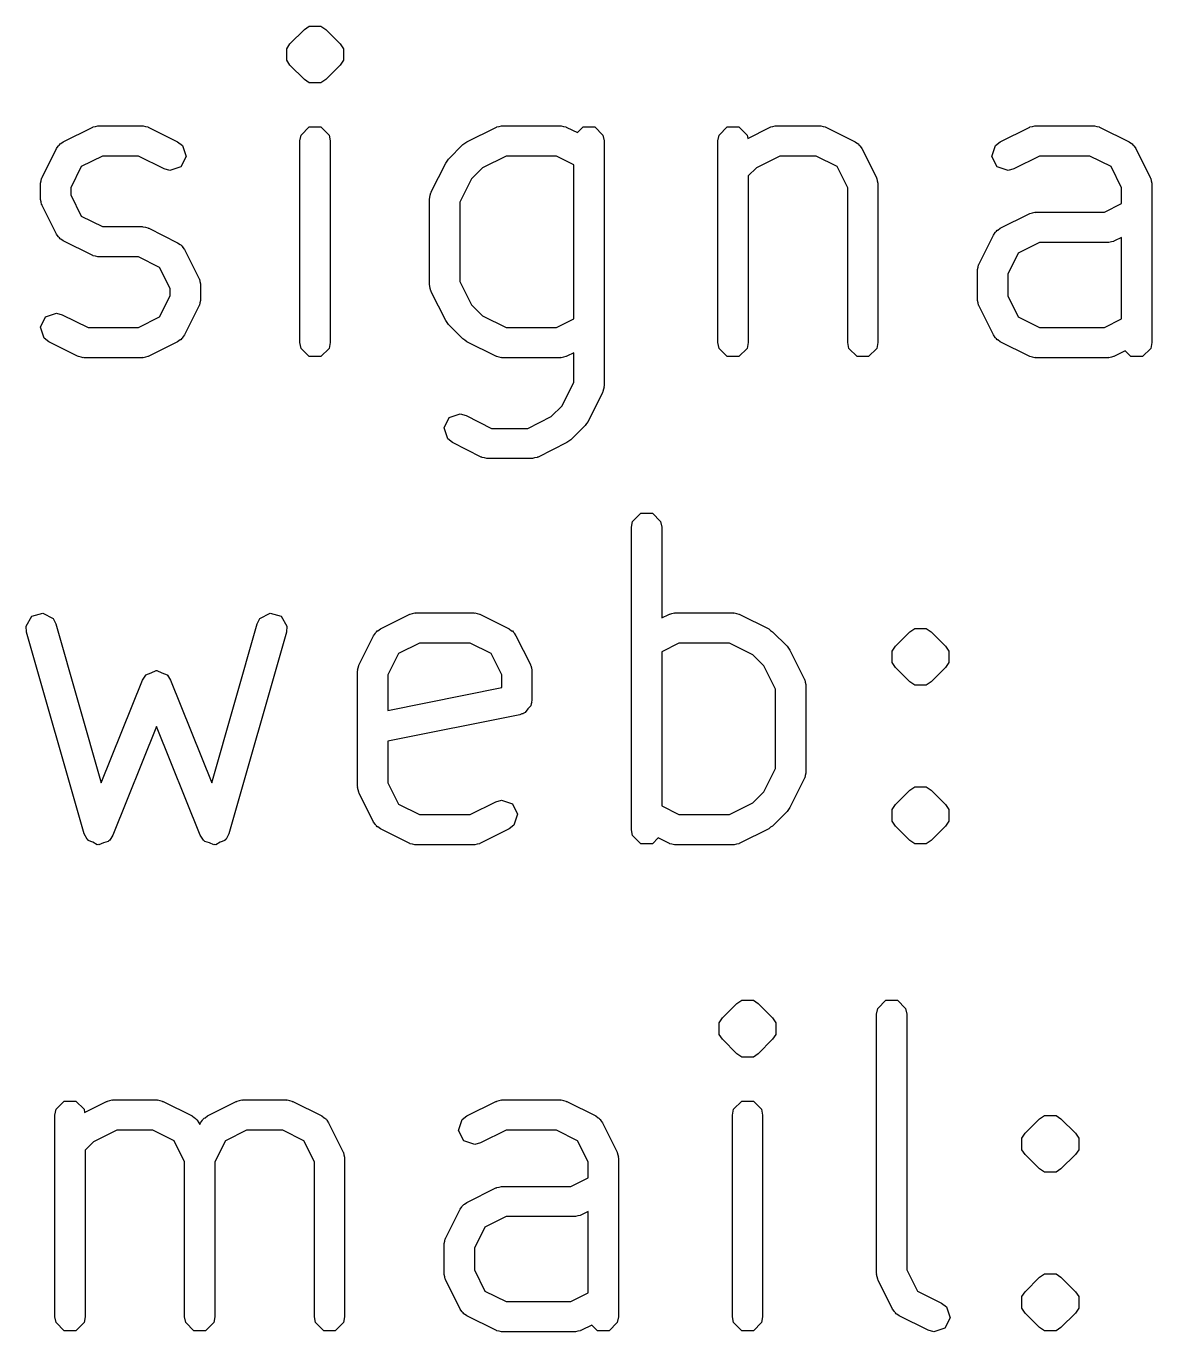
# Model space of a CAD drawing. Header units: inches. Extents: x 2.83 to 5.13, y -5.32 to -1.56.
# Drawn here: x 3.711 to 3.8574, y -3.5954 to -3.4254 of the extents above; entities that cross this region are included whole.
import ezdxf

# ---------------------------------------------------------------- set-up
doc = ezdxf.new("R2010")
doc.units = ezdxf.units.IN
doc.header["$MEASUREMENT"] = 0
doc.layers.add('F.Silkscreen', color=41, linetype='CONTINUOUS', true_color=0xf2eda1)

msp = doc.modelspace()

# ---------------------------------------------------------------- linework, layer by layer
at = {"layer": 'F.Silkscreen', "linetype": 'CONTINUOUS'}
for p, q in [((3.74717, -3.42587), (3.74781, -3.42545)), ((3.74781, -3.42545), (3.74931, -3.42545)), ((3.74931, -3.42545), (3.74995, -3.42587)), ((3.74529, -3.42775), (3.74717, -3.42587)), ((3.74995, -3.42587), (3.75183, -3.42775)), ((3.74487, -3.42839), (3.74529, -3.42775)), ((3.74487, -3.42989), (3.74487, -3.42839)), ((3.74487, -3.42839), (3.74487, -3.42839)), ((3.75183, -3.42775), (3.75225, -3.42839)), ((3.75225, -3.42839), (3.75225, -3.42839)), ((3.75225, -3.42839), (3.75225, -3.42989)), ((3.74529, -3.43053), (3.74487, -3.42989)), ((3.74717, -3.43241), (3.74529, -3.43053)), ((3.75183, -3.43053), (3.74995, -3.43241)), ((3.75225, -3.42989), (3.75183, -3.43053)), ((3.74781, -3.43283), (3.74717, -3.43241)), ((3.74995, -3.43241), (3.74931, -3.43283)), ((3.74931, -3.43283), (3.74781, -3.43283)), ((3.74781, -3.43283), (3.74781, -3.43283)), ((3.71581, -3.4405), (3.71956, -3.43863)), ((3.71956, -3.43863), (3.71965, -3.4386)), ((3.71965, -3.4386), (3.71968, -3.43857)), ((3.71968, -3.43857), (3.71999, -3.43851)), ((3.71999, -3.43851), (3.7203, -3.43842)), ((3.7203, -3.43842), (3.72034, -3.43844)), ((3.72034, -3.43844), (3.72044, -3.43842)), ((3.72044, -3.43842), (3.72606, -3.43842)), ((3.72606, -3.43842), (3.72616, -3.43844)), ((3.72616, -3.43844), (3.7262, -3.43842)), ((3.7262, -3.43842), (3.72651, -3.43851)), ((3.72651, -3.43851), (3.72682, -3.43857)), ((3.72682, -3.43857), (3.72685, -3.4386)), ((3.72685, -3.4386), (3.72694, -3.43863)), ((3.72694, -3.43863), (3.73069, -3.4405)), ((3.74674, -3.43964), (3.74781, -3.43857)), ((3.74781, -3.43857), (3.74931, -3.43857)), ((3.74931, -3.43857), (3.75038, -3.43964)), ((3.7683, -3.4405), (3.77205, -3.43863)), ((3.77205, -3.43863), (3.77215, -3.4386)), ((3.77215, -3.4386), (3.77218, -3.43857)), ((3.77218, -3.43857), (3.77249, -3.43851)), ((3.77249, -3.43851), (3.77279, -3.43842)), ((3.77279, -3.43842), (3.77283, -3.43844)), ((3.77283, -3.43844), (3.77293, -3.43842)), ((3.77293, -3.43842), (3.78043, -3.43842)), ((3.78043, -3.43842), (3.78053, -3.43844)), ((3.78053, -3.43844), (3.78057, -3.43842)), ((3.78057, -3.43842), (3.78087, -3.43851)), ((3.78087, -3.43851), (3.78118, -3.43857)), ((3.78118, -3.43857), (3.78122, -3.4386)), ((3.78122, -3.4386), (3.78131, -3.43863)), ((3.78131, -3.43863), (3.78268, -3.43931)), ((3.78268, -3.43931), (3.78343, -3.43857)), ((3.78343, -3.43857), (3.78493, -3.43857)), ((3.78493, -3.43857), (3.786, -3.43964)), ((3.80111, -3.43964), (3.80217, -3.43857)), ((3.80217, -3.43857), (3.80368, -3.43857)), ((3.80368, -3.43857), (3.80475, -3.43964)), ((3.80483, -3.44005), (3.80767, -3.43863)), ((3.80767, -3.43863), (3.80777, -3.4386)), ((3.80777, -3.4386), (3.8078, -3.43857)), ((3.8078, -3.43857), (3.80811, -3.43851)), ((3.80811, -3.43851), (3.80841, -3.43842)), ((3.80841, -3.43842), (3.80846, -3.43844)), ((3.80846, -3.43844), (3.80855, -3.43842)), ((3.80855, -3.43842), (3.81418, -3.43842)), ((3.81418, -3.43842), (3.81427, -3.43844)), ((3.81427, -3.43844), (3.81432, -3.43842)), ((3.81432, -3.43842), (3.81462, -3.43851)), ((3.81462, -3.43851), (3.81493, -3.43857)), ((3.81493, -3.43857), (3.81496, -3.4386)), ((3.81496, -3.4386), (3.81506, -3.43863)), ((3.81506, -3.43863), (3.81881, -3.4405)), ((3.83767, -3.4405), (3.84142, -3.43863)), ((3.84142, -3.43863), (3.84151, -3.4386)), ((3.84151, -3.4386), (3.84154, -3.43857)), ((3.84154, -3.43857), (3.84185, -3.43851)), ((3.84185, -3.43851), (3.84216, -3.43842)), ((3.84216, -3.43842), (3.8422, -3.43844)), ((3.8422, -3.43844), (3.8423, -3.43842)), ((3.8423, -3.43842), (3.8498, -3.43842)), ((3.8498, -3.43842), (3.84989, -3.43844)), ((3.84989, -3.43844), (3.84994, -3.43842)), ((3.84994, -3.43842), (3.85024, -3.43851)), ((3.85024, -3.43851), (3.85055, -3.43857)), ((3.85055, -3.43857), (3.85058, -3.4386)), ((3.85058, -3.4386), (3.85068, -3.43863)), ((3.85068, -3.43863), (3.85443, -3.4405)), ((3.7152, -3.44097), (3.71531, -3.44089)), ((3.71531, -3.44089), (3.7154, -3.44078)), ((3.7154, -3.44078), (3.7155, -3.44074)), ((3.7155, -3.44074), (3.71581, -3.4405)), ((3.73069, -3.4405), (3.7313, -3.44097)), ((3.74659, -3.44039), (3.74674, -3.43964)), ((3.74659, -3.46664), (3.74659, -3.44039)), ((3.75038, -3.43964), (3.75053, -3.44039)), ((3.75053, -3.44039), (3.75053, -3.46664)), ((3.76592, -3.44275), (3.76779, -3.44087)), ((3.76779, -3.44087), (3.76805, -3.4407)), ((3.76805, -3.4407), (3.7683, -3.4405)), ((3.786, -3.43964), (3.78615, -3.44039)), ((3.78615, -3.44039), (3.78615, -3.47226)), ((3.80096, -3.44039), (3.80111, -3.43964)), ((3.80096, -3.46664), (3.80096, -3.44039)), ((3.80475, -3.43964), (3.80483, -3.44005)), ((3.81881, -3.4405), (3.81912, -3.44074)), ((3.81912, -3.44074), (3.81922, -3.44078)), ((3.81922, -3.44078), (3.8193, -3.44089)), ((3.8193, -3.44089), (3.81941, -3.44097)), ((3.83706, -3.44097), (3.83767, -3.4405)), ((3.85443, -3.4405), (3.85474, -3.44074)), ((3.85474, -3.44074), (3.85484, -3.44078)), ((3.85484, -3.44078), (3.85492, -3.44089)), ((3.85492, -3.44089), (3.85503, -3.44097)), ((3.71305, -3.44513), (3.71493, -3.44138)), ((3.71493, -3.44138), (3.71517, -3.44107)), ((3.71517, -3.44107), (3.7152, -3.44097)), ((3.7209, -3.44236), (3.71816, -3.44373)), ((3.7256, -3.44236), (3.7209, -3.44236)), ((3.72893, -3.44402), (3.7256, -3.44236)), ((3.73178, -3.4424), (3.7311, -3.44375)), ((3.7313, -3.44097), (3.73178, -3.4424)), ((3.7734, -3.44236), (3.77035, -3.44388)), ((3.77997, -3.44236), (3.7734, -3.44236)), ((3.78221, -3.44348), (3.77997, -3.44236)), ((3.80902, -3.44236), (3.80597, -3.44388)), ((3.81371, -3.44236), (3.80902, -3.44236)), ((3.81646, -3.44373), (3.81371, -3.44236)), ((3.81941, -3.44097), (3.81945, -3.44107)), ((3.81945, -3.44107), (3.81969, -3.44138)), ((3.81969, -3.44138), (3.82156, -3.44513)), ((3.83658, -3.4424), (3.83706, -3.44097)), ((3.83726, -3.44375), (3.83658, -3.4424)), ((3.84276, -3.44236), (3.83943, -3.44402)), ((3.84933, -3.44236), (3.84276, -3.44236)), ((3.85208, -3.44373), (3.84933, -3.44236)), ((3.85503, -3.44097), (3.85507, -3.44107)), ((3.85507, -3.44107), (3.85531, -3.44138)), ((3.85531, -3.44138), (3.85718, -3.44513)), ((3.71816, -3.44373), (3.71678, -3.44648)), ((3.72967, -3.44423), (3.72893, -3.44402)), ((3.7311, -3.44375), (3.72967, -3.44423)), ((3.76367, -3.44701), (3.76555, -3.44326)), ((3.76555, -3.44326), (3.76574, -3.44301)), ((3.76574, -3.44301), (3.76592, -3.44275)), ((3.77035, -3.44388), (3.76892, -3.4453)), ((3.78221, -3.46354), (3.78221, -3.44348)), ((3.80597, -3.44388), (3.8049, -3.44495)), ((3.81783, -3.44648), (3.81646, -3.44373)), ((3.83869, -3.44423), (3.83726, -3.44375)), ((3.83943, -3.44402), (3.83869, -3.44423)), ((3.85345, -3.44648), (3.85208, -3.44373)), ((3.71285, -3.44587), (3.71293, -3.44557)), ((3.71286, -3.44592), (3.71285, -3.44587)), ((3.71285, -3.44601), (3.71286, -3.44592)), ((3.71285, -3.44789), (3.71285, -3.44601)), ((3.71293, -3.44557), (3.71299, -3.44526)), ((3.71299, -3.44526), (3.71303, -3.44523)), ((3.71303, -3.44523), (3.71305, -3.44513)), ((3.76892, -3.4453), (3.7674, -3.44835)), ((3.8049, -3.44495), (3.8049, -3.46664)), ((3.82156, -3.44513), (3.82159, -3.44523)), ((3.82159, -3.44523), (3.82162, -3.44526)), ((3.82162, -3.44526), (3.82168, -3.44557)), ((3.82168, -3.44557), (3.82176, -3.44587)), ((3.82176, -3.44587), (3.82175, -3.44592)), ((3.82175, -3.44592), (3.82177, -3.44601)), ((3.82177, -3.44601), (3.82177, -3.46664)), ((3.85718, -3.44513), (3.85721, -3.44523)), ((3.85721, -3.44523), (3.85724, -3.44526)), ((3.85724, -3.44526), (3.8573, -3.44557)), ((3.8573, -3.44557), (3.85738, -3.44587)), ((3.85738, -3.44587), (3.85737, -3.44592)), ((3.85737, -3.44592), (3.85739, -3.44601)), ((3.85739, -3.44601), (3.85739, -3.46664)), ((3.71678, -3.44648), (3.71678, -3.44742)), ((3.71678, -3.44742), (3.71816, -3.45017)), ((3.76347, -3.44775), (3.76355, -3.44744)), ((3.76348, -3.44779), (3.76347, -3.44775)), ((3.76355, -3.44744), (3.76361, -3.44713)), ((3.76361, -3.44713), (3.76365, -3.4471)), ((3.76365, -3.4471), (3.76367, -3.44701)), ((3.81783, -3.46664), (3.81783, -3.44648)), ((3.85345, -3.44855), (3.85345, -3.44648)), ((3.71286, -3.44798), (3.71285, -3.44789)), ((3.71285, -3.44803), (3.71286, -3.44798)), ((3.71293, -3.44833), (3.71285, -3.44803)), ((3.71299, -3.44864), (3.71293, -3.44833)), ((3.71303, -3.44867), (3.71299, -3.44864)), ((3.71305, -3.44877), (3.71303, -3.44867)), ((3.71493, -3.45252), (3.71305, -3.44877)), ((3.76346, -3.44789), (3.76348, -3.44779)), ((3.76346, -3.45914), (3.76346, -3.44789)), ((3.7674, -3.44835), (3.7674, -3.45867)), ((3.85121, -3.44967), (3.85345, -3.44855)), ((3.71816, -3.45017), (3.7209, -3.45154)), ((3.83767, -3.45175), (3.84142, -3.44988)), ((3.84142, -3.44988), (3.84151, -3.44985)), ((3.84151, -3.44985), (3.84154, -3.44982)), ((3.84154, -3.44982), (3.84185, -3.44976)), ((3.84185, -3.44976), (3.84216, -3.44967)), ((3.84216, -3.44967), (3.8422, -3.44969)), ((3.8422, -3.44969), (3.8423, -3.44967)), ((3.8423, -3.44967), (3.85121, -3.44967)), ((3.71517, -3.45283), (3.71493, -3.45252)), ((3.7152, -3.45293), (3.71517, -3.45283)), ((3.7209, -3.45154), (3.72606, -3.45154)), ((3.72606, -3.45154), (3.72616, -3.45156)), ((3.72616, -3.45156), (3.7262, -3.45155)), ((3.7262, -3.45155), (3.72651, -3.45163)), ((3.72651, -3.45163), (3.72682, -3.45169)), ((3.72682, -3.45169), (3.72685, -3.45172)), ((3.72685, -3.45172), (3.72694, -3.45175)), ((3.72694, -3.45175), (3.73069, -3.45363)), ((3.83491, -3.45638), (3.83679, -3.45263)), ((3.83679, -3.45263), (3.83703, -3.45232)), ((3.83703, -3.45232), (3.83706, -3.45222)), ((3.83706, -3.45222), (3.83717, -3.45214)), ((3.83717, -3.45214), (3.83726, -3.45202)), ((3.83726, -3.45202), (3.83736, -3.45199)), ((3.83736, -3.45199), (3.83767, -3.45175)), ((3.71531, -3.45301), (3.7152, -3.45293)), ((3.7154, -3.45312), (3.71531, -3.45301)), ((3.7155, -3.45316), (3.7154, -3.45312)), ((3.71581, -3.4534), (3.7155, -3.45316)), ((3.71956, -3.45527), (3.71581, -3.4534)), ((3.73069, -3.45363), (3.731, -3.45387)), ((3.731, -3.45387), (3.7311, -3.4539)), ((3.7311, -3.4539), (3.73119, -3.45401)), ((3.73119, -3.45401), (3.7313, -3.4541)), ((3.7313, -3.4541), (3.73133, -3.4542)), ((3.73133, -3.4542), (3.73157, -3.45451)), ((3.73157, -3.45451), (3.73345, -3.45826)), ((3.84276, -3.45361), (3.84002, -3.45498)), ((3.85167, -3.45361), (3.84276, -3.45361)), ((3.85177, -3.45359), (3.85167, -3.45361)), ((3.85181, -3.4536), (3.85177, -3.45359)), ((3.85212, -3.45352), (3.85181, -3.4536)), ((3.85242, -3.45346), (3.85212, -3.45352)), ((3.85246, -3.45342), (3.85242, -3.45346)), ((3.85255, -3.4534), (3.85246, -3.45342)), ((3.85345, -3.45295), (3.85255, -3.4534)), ((3.85345, -3.46354), (3.85345, -3.45295)), ((3.71965, -3.4553), (3.71956, -3.45527)), ((3.71968, -3.45533), (3.71965, -3.4553)), ((3.71999, -3.45539), (3.71968, -3.45533)), ((3.7203, -3.45548), (3.71999, -3.45539)), ((3.72034, -3.45546), (3.7203, -3.45548)), ((3.72044, -3.45548), (3.72034, -3.45546)), ((3.7256, -3.45548), (3.72044, -3.45548)), ((3.72834, -3.45685), (3.7256, -3.45548)), ((3.84002, -3.45498), (3.83864, -3.45773)), ((3.72972, -3.4596), (3.72834, -3.45685)), ((3.8347, -3.45726), (3.83472, -3.45716)), ((3.8347, -3.46101), (3.8347, -3.45726)), ((3.83471, -3.45712), (3.83479, -3.45682)), ((3.83472, -3.45716), (3.83471, -3.45712)), ((3.83479, -3.45682), (3.83485, -3.45651)), ((3.83485, -3.45651), (3.83489, -3.45648)), ((3.83489, -3.45648), (3.83491, -3.45638)), ((3.83864, -3.45773), (3.83864, -3.46055)), ((3.72972, -3.46055), (3.72972, -3.4596)), ((3.73345, -3.45826), (3.73347, -3.45835)), ((3.73347, -3.45835), (3.73351, -3.45838)), ((3.73351, -3.45838), (3.73357, -3.45869)), ((3.73357, -3.45869), (3.73365, -3.459)), ((3.73365, -3.459), (3.73364, -3.45904)), ((3.73364, -3.45904), (3.73365, -3.45914)), ((3.73365, -3.45914), (3.73365, -3.46101)), ((3.76348, -3.45923), (3.76346, -3.45914)), ((3.76347, -3.45928), (3.76348, -3.45923)), ((3.76355, -3.45958), (3.76347, -3.45928)), ((3.76361, -3.45989), (3.76355, -3.45958)), ((3.7674, -3.45867), (3.76892, -3.46172)), ((3.72834, -3.46329), (3.72972, -3.46055)), ((3.73365, -3.46115), (3.73357, -3.46145)), ((3.73365, -3.46101), (3.73364, -3.46111)), ((3.73364, -3.46111), (3.73365, -3.46115)), ((3.76365, -3.45992), (3.76361, -3.45989)), ((3.76367, -3.46002), (3.76365, -3.45992)), ((3.76555, -3.46377), (3.76367, -3.46002)), ((3.83472, -3.46111), (3.8347, -3.46101)), ((3.83471, -3.46115), (3.83472, -3.46111)), ((3.83479, -3.46145), (3.83471, -3.46115)), ((3.83864, -3.46055), (3.84002, -3.46329)), ((3.71352, -3.46327), (3.71495, -3.4628)), ((3.71495, -3.4628), (3.71569, -3.463)), ((3.71569, -3.463), (3.71903, -3.46467)), ((3.73345, -3.46189), (3.73157, -3.46564)), ((3.73347, -3.4618), (3.73345, -3.46189)), ((3.73351, -3.46176), (3.73347, -3.4618)), ((3.73357, -3.46145), (3.73351, -3.46176)), ((3.76892, -3.46172), (3.77035, -3.46314)), ((3.83485, -3.46176), (3.83479, -3.46145)), ((3.83489, -3.4618), (3.83485, -3.46176)), ((3.83491, -3.46189), (3.83489, -3.4618)), ((3.83679, -3.46564), (3.83491, -3.46189)), ((3.71285, -3.46462), (3.71352, -3.46327)), ((3.71333, -3.46605), (3.71285, -3.46462)), ((3.71903, -3.46467), (3.7256, -3.46467)), ((3.7256, -3.46467), (3.72834, -3.46329)), ((3.76574, -3.46401), (3.76555, -3.46377)), ((3.76592, -3.46428), (3.76574, -3.46401)), ((3.76779, -3.46615), (3.76592, -3.46428)), ((3.77035, -3.46314), (3.7734, -3.46467)), ((3.7734, -3.46467), (3.77997, -3.46467)), ((3.77997, -3.46467), (3.78221, -3.46354)), ((3.84002, -3.46329), (3.84276, -3.46467)), ((3.84276, -3.46467), (3.85121, -3.46467)), ((3.85121, -3.46467), (3.85345, -3.46354)), ((3.71393, -3.46652), (3.71333, -3.46605)), ((3.731, -3.46628), (3.73069, -3.46652)), ((3.7311, -3.46625), (3.731, -3.46628)), ((3.73119, -3.46614), (3.7311, -3.46625)), ((3.7313, -3.46605), (3.73119, -3.46614)), ((3.73133, -3.46595), (3.7313, -3.46605)), ((3.73157, -3.46564), (3.73133, -3.46595)), ((3.76805, -3.46633), (3.76779, -3.46615)), ((3.7683, -3.46652), (3.76805, -3.46633)), ((3.83703, -3.46595), (3.83679, -3.46564)), ((3.83706, -3.46605), (3.83703, -3.46595)), ((3.83717, -3.46614), (3.83706, -3.46605)), ((3.83726, -3.46625), (3.83717, -3.46614)), ((3.83736, -3.46628), (3.83726, -3.46625)), ((3.83767, -3.46652), (3.83736, -3.46628)), ((3.71768, -3.4684), (3.71393, -3.46652)), ((3.73069, -3.46652), (3.72694, -3.4684)), ((3.74674, -3.46739), (3.74659, -3.46664)), ((3.74781, -3.46845), (3.74674, -3.46739)), ((3.75038, -3.46739), (3.74931, -3.46845)), ((3.75053, -3.46664), (3.75038, -3.46739)), ((3.77205, -3.4684), (3.7683, -3.46652)), ((3.78221, -3.46795), (3.78131, -3.4684)), ((3.78221, -3.47179), (3.78221, -3.46795)), ((3.80111, -3.46739), (3.80096, -3.46664)), ((3.80217, -3.46845), (3.80111, -3.46739)), ((3.80475, -3.46739), (3.80368, -3.46845)), ((3.8049, -3.46664), (3.80475, -3.46739)), ((3.81798, -3.46739), (3.81783, -3.46664)), ((3.81905, -3.46845), (3.81798, -3.46739)), ((3.82162, -3.46739), (3.82055, -3.46845)), ((3.82177, -3.46664), (3.82162, -3.46739)), ((3.84142, -3.4684), (3.83767, -3.46652)), ((3.85392, -3.46771), (3.85255, -3.4684)), ((3.85467, -3.46845), (3.85392, -3.46771)), ((3.85724, -3.46739), (3.85617, -3.46845)), ((3.85739, -3.46664), (3.85724, -3.46739)), ((3.71778, -3.46842), (3.71768, -3.4684)), ((3.71781, -3.46845), (3.71778, -3.46842)), ((3.71812, -3.46852), (3.71781, -3.46845)), ((3.71842, -3.4686), (3.71812, -3.46852)), ((3.71847, -3.46858), (3.71842, -3.4686)), ((3.71856, -3.4686), (3.71847, -3.46858)), ((3.72606, -3.4686), (3.71856, -3.4686)), ((3.72616, -3.46858), (3.72606, -3.4686)), ((3.7262, -3.4686), (3.72616, -3.46858)), ((3.72651, -3.46852), (3.7262, -3.4686)), ((3.72682, -3.46845), (3.72651, -3.46852)), ((3.72685, -3.46842), (3.72682, -3.46845)), ((3.72694, -3.4684), (3.72685, -3.46842)), ((3.74931, -3.46845), (3.74781, -3.46845)), ((3.77215, -3.46842), (3.77205, -3.4684)), ((3.77218, -3.46845), (3.77215, -3.46842)), ((3.77249, -3.46852), (3.77218, -3.46845)), ((3.77279, -3.4686), (3.77249, -3.46852)), ((3.77283, -3.46858), (3.77279, -3.4686)), ((3.77293, -3.4686), (3.77283, -3.46858)), ((3.78043, -3.4686), (3.77293, -3.4686)), ((3.78053, -3.46858), (3.78043, -3.4686)), ((3.78057, -3.4686), (3.78053, -3.46858)), ((3.78087, -3.46852), (3.78057, -3.4686)), ((3.78118, -3.46845), (3.78087, -3.46852)), ((3.78122, -3.46842), (3.78118, -3.46845)), ((3.78131, -3.4684), (3.78122, -3.46842)), ((3.80368, -3.46845), (3.80217, -3.46845)), ((3.82055, -3.46845), (3.81905, -3.46845)), ((3.84151, -3.46842), (3.84142, -3.4684)), ((3.84154, -3.46845), (3.84151, -3.46842)), ((3.84185, -3.46852), (3.84154, -3.46845)), ((3.84216, -3.4686), (3.84185, -3.46852)), ((3.8422, -3.46858), (3.84216, -3.4686)), ((3.8423, -3.4686), (3.8422, -3.46858)), ((3.85167, -3.4686), (3.8423, -3.4686)), ((3.85177, -3.46858), (3.85167, -3.4686)), ((3.85181, -3.4686), (3.85177, -3.46858)), ((3.85212, -3.46852), (3.85181, -3.4686)), ((3.85242, -3.46845), (3.85212, -3.46852)), ((3.85246, -3.46842), (3.85242, -3.46845)), ((3.85255, -3.4684), (3.85246, -3.46842)), ((3.85617, -3.46845), (3.85467, -3.46845)), ((3.78069, -3.47484), (3.78221, -3.47179)), ((3.78594, -3.47314), (3.78407, -3.47689)), ((3.78597, -3.47304), (3.78594, -3.47314)), ((3.786, -3.47301), (3.78597, -3.47304)), ((3.78606, -3.4727), (3.786, -3.47301)), ((3.78614, -3.4724), (3.78606, -3.4727)), ((3.78615, -3.47226), (3.78613, -3.47236)), ((3.78613, -3.47236), (3.78614, -3.4724)), ((3.77926, -3.47627), (3.78069, -3.47484)), ((3.76534, -3.47774), (3.76602, -3.4764)), ((3.76602, -3.4764), (3.76745, -3.47592)), ((3.76745, -3.47592), (3.76819, -3.47612)), ((3.76819, -3.47612), (3.77152, -3.47779)), ((3.77622, -3.47779), (3.77926, -3.47627)), ((3.76582, -3.47917), (3.76534, -3.47774)), ((3.77152, -3.47779), (3.77622, -3.47779)), ((3.7837, -3.4774), (3.78182, -3.47928)), ((3.78387, -3.47714), (3.7837, -3.4774)), ((3.78407, -3.47689), (3.78387, -3.47714)), ((3.76643, -3.47964), (3.76582, -3.47917)), ((3.77018, -3.48152), (3.76643, -3.47964)), ((3.78131, -3.47964), (3.77756, -3.48152)), ((3.78156, -3.47945), (3.78131, -3.47964)), ((3.78182, -3.47928), (3.78156, -3.47945)), ((3.77027, -3.48155), (3.77018, -3.48152)), ((3.7703, -3.48158), (3.77027, -3.48155)), ((3.77061, -3.48164), (3.7703, -3.48158)), ((3.77092, -3.48172), (3.77061, -3.48164)), ((3.77096, -3.48171), (3.77092, -3.48172)), ((3.77106, -3.48173), (3.77096, -3.48171)), ((3.77668, -3.48173), (3.77106, -3.48173)), ((3.77678, -3.48171), (3.77668, -3.48173)), ((3.77682, -3.48172), (3.77678, -3.48171)), ((3.77712, -3.48164), (3.77682, -3.48172)), ((3.77743, -3.48158), (3.77712, -3.48164)), ((3.77747, -3.48155), (3.77743, -3.48158)), ((3.77756, -3.48152), (3.77747, -3.48155)), ((3.78971, -3.49065), (3.78986, -3.4899)), ((3.78986, -3.4899), (3.79093, -3.48883)), ((3.79093, -3.48883), (3.79243, -3.48883)), ((3.79243, -3.48883), (3.7935, -3.4899)), ((3.7935, -3.4899), (3.79365, -3.49065)), ((3.78971, -3.53002), (3.78971, -3.49065)), ((3.79365, -3.49065), (3.79365, -3.50246)), ((3.71171, -3.50223), (3.71316, -3.50182)), ((3.71316, -3.50182), (3.71448, -3.50255)), ((3.74139, -3.50255), (3.74271, -3.50182)), ((3.74271, -3.50182), (3.74416, -3.50223)), ((3.75705, -3.50389), (3.7608, -3.50201)), ((3.7608, -3.50201), (3.7609, -3.50199)), ((3.7609, -3.50199), (3.76093, -3.50195)), ((3.76093, -3.50195), (3.76124, -3.50189)), ((3.76124, -3.50189), (3.76154, -3.50181)), ((3.76154, -3.50181), (3.76159, -3.50182)), ((3.76159, -3.50182), (3.76168, -3.5018)), ((3.76168, -3.5018), (3.76918, -3.5018)), ((3.76918, -3.5018), (3.76928, -3.50182)), ((3.76928, -3.50182), (3.76932, -3.50181)), ((3.76932, -3.50181), (3.76963, -3.50189)), ((3.76963, -3.50189), (3.76994, -3.50195)), ((3.76994, -3.50195), (3.76997, -3.50199)), ((3.76997, -3.50199), (3.77006, -3.50201)), ((3.77006, -3.50201), (3.77381, -3.50389)), ((3.79365, -3.50246), (3.79455, -3.50201)), ((3.79455, -3.50201), (3.79464, -3.50199)), ((3.79464, -3.50199), (3.79468, -3.50195)), ((3.79468, -3.50195), (3.79498, -3.50189)), ((3.79498, -3.50189), (3.79529, -3.50181)), ((3.79529, -3.50181), (3.79533, -3.50182)), ((3.79533, -3.50182), (3.79543, -3.5018)), ((3.79543, -3.5018), (3.80293, -3.5018)), ((3.80293, -3.5018), (3.80302, -3.50182)), ((3.80302, -3.50182), (3.80307, -3.50181)), ((3.80307, -3.50181), (3.80337, -3.50189)), ((3.80337, -3.50189), (3.80368, -3.50195)), ((3.80368, -3.50195), (3.80371, -3.50199)), ((3.80371, -3.50199), (3.80381, -3.50201)), ((3.80381, -3.50201), (3.80756, -3.50389)), ((3.71098, -3.50355), (3.71171, -3.50223)), ((3.71105, -3.50431), (3.71098, -3.50355)), ((3.71448, -3.50255), (3.71483, -3.50323)), ((3.71483, -3.50323), (3.72075, -3.52394)), ((3.73513, -3.52394), (3.74104, -3.50323)), ((3.74104, -3.50323), (3.74139, -3.50255)), ((3.74416, -3.50223), (3.74489, -3.50355)), ((3.74489, -3.50355), (3.74483, -3.50431)), ((3.82591, -3.50425), (3.82655, -3.50383)), ((3.82655, -3.50383), (3.82805, -3.50383)), ((3.82805, -3.50383), (3.82869, -3.50425)), ((3.71855, -3.53056), (3.71105, -3.50431)), ((3.74483, -3.50431), (3.73733, -3.53056)), ((3.7543, -3.50852), (3.75617, -3.50477)), ((3.75617, -3.50477), (3.75641, -3.50446)), ((3.75641, -3.50446), (3.75645, -3.50436)), ((3.75645, -3.50436), (3.75656, -3.50427)), ((3.75656, -3.50427), (3.75664, -3.50416)), ((3.75664, -3.50416), (3.75674, -3.50413)), ((3.75674, -3.50413), (3.75705, -3.50389)), ((3.77381, -3.50389), (3.77412, -3.50413)), ((3.77412, -3.50413), (3.77422, -3.50416)), ((3.77422, -3.50416), (3.77431, -3.50427)), ((3.77431, -3.50427), (3.77442, -3.50436)), ((3.77442, -3.50436), (3.77445, -3.50446)), ((3.77445, -3.50446), (3.77469, -3.50477)), ((3.77469, -3.50477), (3.77657, -3.50852)), ((3.80756, -3.50389), (3.80781, -3.50408)), ((3.80781, -3.50408), (3.80807, -3.50425)), ((3.80807, -3.50425), (3.80994, -3.50613)), ((3.82403, -3.50613), (3.82591, -3.50425)), ((3.82869, -3.50425), (3.83057, -3.50613)), ((3.7594, -3.50711), (3.75803, -3.50986)), ((3.76215, -3.50574), (3.7594, -3.50711)), ((3.76872, -3.50574), (3.76215, -3.50574)), ((3.77146, -3.50711), (3.76872, -3.50574)), ((3.77284, -3.50986), (3.77146, -3.50711)), ((3.79589, -3.50574), (3.79365, -3.50686)), ((3.79365, -3.50686), (3.79365, -3.52693)), ((3.80246, -3.50574), (3.79589, -3.50574)), ((3.80551, -3.50726), (3.80246, -3.50574)), ((3.80994, -3.50613), (3.81012, -3.50639)), ((3.81012, -3.50639), (3.81031, -3.50664)), ((3.81031, -3.50664), (3.81219, -3.51039)), ((3.82361, -3.50677), (3.82403, -3.50613)), ((3.82361, -3.50827), (3.82361, -3.50677)), ((3.82361, -3.50677), (3.82361, -3.50677)), ((3.83057, -3.50613), (3.83099, -3.50677)), ((3.83099, -3.50677), (3.83099, -3.50677)), ((3.83099, -3.50677), (3.83099, -3.50827)), ((3.75418, -3.50895), (3.75424, -3.50864)), ((3.75424, -3.50864), (3.75427, -3.50861)), ((3.75427, -3.50861), (3.7543, -3.50852)), ((3.77657, -3.50852), (3.77659, -3.50861)), ((3.77659, -3.50861), (3.77662, -3.50864)), ((3.77662, -3.50864), (3.77669, -3.50895)), ((3.80693, -3.50869), (3.80551, -3.50726)), ((3.80846, -3.51174), (3.80693, -3.50869)), ((3.82403, -3.50891), (3.82361, -3.50827)), ((3.82591, -3.51079), (3.82403, -3.50891)), ((3.83057, -3.50891), (3.82869, -3.51079)), ((3.83099, -3.50827), (3.83057, -3.50891)), ((3.72075, -3.52394), (3.72611, -3.51054)), ((3.72611, -3.51054), (3.72653, -3.5099)), ((3.72653, -3.5099), (3.72655, -3.50989)), ((3.72655, -3.50989), (3.72656, -3.50986)), ((3.72656, -3.50986), (3.72724, -3.50959)), ((3.72724, -3.50959), (3.72791, -3.5093)), ((3.72791, -3.5093), (3.72794, -3.50931)), ((3.72794, -3.50931), (3.72796, -3.5093)), ((3.72796, -3.5093), (3.72863, -3.50959)), ((3.72863, -3.50959), (3.72931, -3.50986)), ((3.72931, -3.50986), (3.72932, -3.50989)), ((3.72932, -3.50989), (3.72935, -3.5099)), ((3.72935, -3.5099), (3.72976, -3.51054)), ((3.72976, -3.51054), (3.73513, -3.52394)), ((3.75409, -3.50926), (3.75418, -3.50895)), ((3.75411, -3.5093), (3.75409, -3.50926)), ((3.75409, -3.5094), (3.75411, -3.5093)), ((3.75409, -3.52439), (3.75409, -3.5094)), ((3.75803, -3.50986), (3.75803, -3.51449)), ((3.77284, -3.51153), (3.77284, -3.50986)), ((3.77669, -3.50895), (3.77677, -3.50926)), ((3.77677, -3.50926), (3.77676, -3.5093)), ((3.77676, -3.5093), (3.77677, -3.5094)), ((3.77677, -3.5094), (3.77677, -3.51315)), ((3.81219, -3.51039), (3.81221, -3.51049)), ((3.81221, -3.51049), (3.81225, -3.51052)), ((3.81225, -3.51052), (3.81231, -3.51083)), ((3.75803, -3.51449), (3.77284, -3.51153)), ((3.80846, -3.52205), (3.80846, -3.51174)), ((3.81231, -3.51083), (3.81239, -3.51113)), ((3.81239, -3.51113), (3.81238, -3.51117)), ((3.81238, -3.51117), (3.8124, -3.51127)), ((3.8124, -3.51127), (3.8124, -3.52252)), ((3.82655, -3.51121), (3.82591, -3.51079)), ((3.82805, -3.51121), (3.82655, -3.51121)), ((3.82655, -3.51121), (3.82655, -3.51121)), ((3.82869, -3.51079), (3.82805, -3.51121)), ((3.77662, -3.5139), (3.77622, -3.5143)), ((3.77668, -3.51361), (3.77662, -3.5139)), ((3.77674, -3.51353), (3.77668, -3.51361)), ((3.77677, -3.51315), (3.77672, -3.51343)), ((3.77672, -3.51343), (3.77674, -3.51353)), ((3.77519, -3.51508), (3.75803, -3.51851)), ((3.77546, -3.51496), (3.77519, -3.51508)), ((3.77556, -3.51496), (3.77546, -3.51496)), ((3.77563, -3.51489), (3.77556, -3.51496)), ((3.7759, -3.51478), (3.77563, -3.51489)), ((3.77622, -3.5143), (3.7759, -3.51478)), ((3.72794, -3.51657), (3.72227, -3.53075)), ((3.73361, -3.53075), (3.72794, -3.51657)), ((3.75803, -3.51851), (3.75803, -3.52393)), ((3.80693, -3.5251), (3.80846, -3.52205)), ((3.8124, -3.52252), (3.81238, -3.52262)), ((3.75803, -3.52393), (3.7594, -3.52668)), ((3.81219, -3.5234), (3.81031, -3.52715)), ((3.81221, -3.5233), (3.81219, -3.5234)), ((3.81225, -3.52327), (3.81221, -3.5233)), ((3.81231, -3.52296), (3.81225, -3.52327)), ((3.81239, -3.52266), (3.81231, -3.52296)), ((3.81238, -3.52262), (3.81239, -3.52266)), ((3.75411, -3.52449), (3.75409, -3.52439)), ((3.75409, -3.52453), (3.75411, -3.52449)), ((3.75418, -3.52484), (3.75409, -3.52453)), ((3.75424, -3.52515), (3.75418, -3.52484)), ((3.75427, -3.52518), (3.75424, -3.52515)), ((3.7543, -3.52527), (3.75427, -3.52518)), ((3.75617, -3.52902), (3.7543, -3.52527)), ((3.80551, -3.52653), (3.80693, -3.5251)), ((3.82403, -3.52675), (3.82591, -3.52488)), ((3.82591, -3.52488), (3.82655, -3.52445)), ((3.82655, -3.52445), (3.82805, -3.52445)), ((3.82805, -3.52445), (3.82805, -3.52445)), ((3.82805, -3.52445), (3.82869, -3.52488)), ((3.82869, -3.52488), (3.83057, -3.52675)), ((3.7594, -3.52668), (3.76215, -3.52805)), ((3.76872, -3.52805), (3.77205, -3.52638)), ((3.77205, -3.52638), (3.77279, -3.52618)), ((3.77279, -3.52618), (3.77422, -3.52666)), ((3.77422, -3.52666), (3.77489, -3.528)), ((3.79365, -3.52693), (3.79589, -3.52805)), ((3.80246, -3.52805), (3.80551, -3.52653)), ((3.81012, -3.5274), (3.80994, -3.52766)), ((3.81031, -3.52715), (3.81012, -3.5274)), ((3.82361, -3.52739), (3.82403, -3.52675)), ((3.82361, -3.5289), (3.82361, -3.52739)), ((3.83057, -3.52675), (3.83099, -3.52739)), ((3.83099, -3.52739), (3.83099, -3.5289)), ((3.75641, -3.52933), (3.75617, -3.52902)), ((3.76215, -3.52805), (3.76872, -3.52805)), ((3.77489, -3.528), (3.77442, -3.52943)), ((3.79589, -3.52805), (3.80246, -3.52805)), ((3.80994, -3.52766), (3.80807, -3.52954)), ((3.82403, -3.52954), (3.82361, -3.5289)), ((3.82361, -3.5289), (3.82361, -3.5289)), ((3.83099, -3.5289), (3.83057, -3.52954)), ((3.7189, -3.53124), (3.71855, -3.53056)), ((3.72227, -3.53075), (3.72185, -3.53139)), ((3.73403, -3.53139), (3.73361, -3.53075)), ((3.73733, -3.53056), (3.73698, -3.53124)), ((3.75645, -3.52943), (3.75641, -3.52933)), ((3.75656, -3.52952), (3.75645, -3.52943)), ((3.75664, -3.52963), (3.75656, -3.52952)), ((3.75674, -3.52966), (3.75664, -3.52963)), ((3.75705, -3.5299), (3.75674, -3.52966)), ((3.7608, -3.53178), (3.75705, -3.5299)), ((3.77381, -3.5299), (3.77006, -3.53178)), ((3.77442, -3.52943), (3.77381, -3.5299)), ((3.78986, -3.53077), (3.78971, -3.53002)), ((3.79093, -3.53184), (3.78986, -3.53077)), ((3.80756, -3.5299), (3.80381, -3.53178)), ((3.80781, -3.52971), (3.80756, -3.5299)), ((3.80807, -3.52954), (3.80781, -3.52971)), ((3.82591, -3.53141), (3.82403, -3.52954)), ((3.83057, -3.52954), (3.82869, -3.53141)), ((3.71901, -3.53131), (3.7189, -3.53124)), ((3.71906, -3.53143), (3.71901, -3.53131)), ((3.71966, -3.53166), (3.71906, -3.53143)), ((3.72021, -3.53197), (3.71966, -3.53166)), ((3.72034, -3.53194), (3.72021, -3.53197)), ((3.72046, -3.53199), (3.72034, -3.53194)), ((3.72105, -3.53174), (3.72046, -3.53199)), ((3.72166, -3.53156), (3.72105, -3.53174)), ((3.72173, -3.53145), (3.72166, -3.53156)), ((3.72185, -3.53139), (3.72173, -3.53145)), ((3.73415, -3.53145), (3.73403, -3.53139)), ((3.73421, -3.53156), (3.73415, -3.53145)), ((3.73483, -3.53174), (3.73421, -3.53156)), ((3.73541, -3.53199), (3.73483, -3.53174)), ((3.73553, -3.53194), (3.73541, -3.53199)), ((3.73566, -3.53197), (3.73553, -3.53194)), ((3.73622, -3.53166), (3.73566, -3.53197)), ((3.73681, -3.53143), (3.73622, -3.53166)), ((3.73686, -3.53131), (3.73681, -3.53143)), ((3.73698, -3.53124), (3.73686, -3.53131)), ((3.7609, -3.53181), (3.7608, -3.53178)), ((3.76093, -3.53184), (3.7609, -3.53181)), ((3.76124, -3.5319), (3.76093, -3.53184)), ((3.76154, -3.53198), (3.76124, -3.5319)), ((3.76159, -3.53197), (3.76154, -3.53198)), ((3.76168, -3.53199), (3.76159, -3.53197)), ((3.76918, -3.53199), (3.76168, -3.53199)), ((3.76928, -3.53197), (3.76918, -3.53199)), ((3.76932, -3.53198), (3.76928, -3.53197)), ((3.76963, -3.5319), (3.76932, -3.53198)), ((3.76994, -3.53184), (3.76963, -3.5319)), ((3.76997, -3.53181), (3.76994, -3.53184)), ((3.77006, -3.53178), (3.76997, -3.53181)), ((3.79243, -3.53184), (3.79093, -3.53184)), ((3.79318, -3.53109), (3.79243, -3.53184)), ((3.79455, -3.53178), (3.79318, -3.53109)), ((3.79464, -3.53181), (3.79455, -3.53178)), ((3.79468, -3.53184), (3.79464, -3.53181)), ((3.79498, -3.5319), (3.79468, -3.53184)), ((3.79529, -3.53198), (3.79498, -3.5319)), ((3.79533, -3.53197), (3.79529, -3.53198)), ((3.79543, -3.53199), (3.79533, -3.53197)), ((3.80293, -3.53199), (3.79543, -3.53199)), ((3.80302, -3.53197), (3.80293, -3.53199)), ((3.80307, -3.53198), (3.80302, -3.53197)), ((3.80337, -3.5319), (3.80307, -3.53198)), ((3.80368, -3.53184), (3.80337, -3.5319)), ((3.80371, -3.53181), (3.80368, -3.53184)), ((3.80381, -3.53178), (3.80371, -3.53181)), ((3.82655, -3.53184), (3.82591, -3.53141)), ((3.82805, -3.53184), (3.82655, -3.53184)), ((3.82655, -3.53184), (3.82655, -3.53184)), ((3.82869, -3.53141), (3.82805, -3.53184)), ((3.80154, -3.55452), (3.80341, -3.55264)), ((3.80341, -3.55264), (3.80405, -3.55221)), ((3.80405, -3.55221), (3.80556, -3.55221)), ((3.80556, -3.55221), (3.80619, -3.55264)), ((3.80619, -3.55264), (3.80807, -3.55452)), ((3.82173, -3.55328), (3.8228, -3.55221)), ((3.8228, -3.55221), (3.8243, -3.55221)), ((3.8243, -3.55221), (3.82537, -3.55328)), ((3.80111, -3.55515), (3.80154, -3.55452)), ((3.80807, -3.55452), (3.8085, -3.55515)), ((3.82158, -3.55403), (3.82173, -3.55328)), ((3.82158, -3.58778), (3.82158, -3.55403)), ((3.82537, -3.55328), (3.82552, -3.55403)), ((3.82552, -3.55403), (3.82552, -3.58731)), ((3.80111, -3.55666), (3.80111, -3.55515)), ((3.80111, -3.55515), (3.80111, -3.55515)), ((3.8085, -3.55515), (3.8085, -3.55515)), ((3.8085, -3.55515), (3.8085, -3.55666)), ((3.80154, -3.5573), (3.80111, -3.55666)), ((3.80341, -3.55917), (3.80154, -3.5573)), ((3.80807, -3.5573), (3.80619, -3.55917)), ((3.8085, -3.55666), (3.80807, -3.5573)), ((3.80405, -3.5596), (3.80341, -3.55917)), ((3.80556, -3.5596), (3.80405, -3.5596)), ((3.80405, -3.5596), (3.80405, -3.5596)), ((3.80619, -3.55917), (3.80556, -3.5596)), ((3.71472, -3.56716), (3.71487, -3.5664)), ((3.71487, -3.5664), (3.71594, -3.56534)), ((3.71594, -3.56534), (3.71744, -3.56534)), ((3.71744, -3.56534), (3.71851, -3.5664)), ((3.71851, -3.5664), (3.71859, -3.56682)), ((3.71859, -3.56682), (3.72143, -3.56539)), ((3.72143, -3.56539), (3.72153, -3.56537)), ((3.72153, -3.56537), (3.72156, -3.56534)), ((3.72156, -3.56534), (3.72187, -3.56528)), ((3.72187, -3.56528), (3.72217, -3.56519)), ((3.72217, -3.56519), (3.72222, -3.56521)), ((3.72222, -3.56521), (3.72231, -3.56519)), ((3.72231, -3.56519), (3.72794, -3.56519)), ((3.72794, -3.56519), (3.72803, -3.56521)), ((3.72803, -3.56521), (3.72808, -3.56519)), ((3.72808, -3.56519), (3.72838, -3.56528)), ((3.72838, -3.56528), (3.72869, -3.56534)), ((3.72869, -3.56534), (3.72872, -3.56537)), ((3.72872, -3.56537), (3.72882, -3.56539)), ((3.72882, -3.56539), (3.73257, -3.56727)), ((3.73456, -3.56727), (3.73831, -3.56539)), ((3.73831, -3.56539), (3.7384, -3.56537)), ((3.7384, -3.56537), (3.73843, -3.56534)), ((3.73843, -3.56534), (3.73874, -3.56528)), ((3.73874, -3.56528), (3.73905, -3.56519)), ((3.73905, -3.56519), (3.73909, -3.56521)), ((3.73909, -3.56521), (3.73919, -3.56519)), ((3.73919, -3.56519), (3.74481, -3.56519)), ((3.74481, -3.56519), (3.74491, -3.56521)), ((3.74491, -3.56521), (3.74495, -3.56519)), ((3.74495, -3.56519), (3.74525, -3.56528)), ((3.74525, -3.56528), (3.74556, -3.56534)), ((3.74556, -3.56534), (3.7456, -3.56537)), ((3.7456, -3.56537), (3.74569, -3.56539)), ((3.74569, -3.56539), (3.74944, -3.56727)), ((3.7683, -3.56727), (3.77205, -3.56539)), ((3.77205, -3.56539), (3.77215, -3.56537)), ((3.77215, -3.56537), (3.77218, -3.56534)), ((3.77218, -3.56534), (3.77249, -3.56528)), ((3.77249, -3.56528), (3.77279, -3.56519)), ((3.77279, -3.56519), (3.77283, -3.56521)), ((3.77283, -3.56521), (3.77293, -3.56519)), ((3.77293, -3.56519), (3.78043, -3.56519)), ((3.78043, -3.56519), (3.78053, -3.56521)), ((3.78053, -3.56521), (3.78057, -3.56519)), ((3.78057, -3.56519), (3.78087, -3.56528)), ((3.78087, -3.56528), (3.78118, -3.56534)), ((3.78118, -3.56534), (3.78122, -3.56537)), ((3.78122, -3.56537), (3.78131, -3.56539)), ((3.78131, -3.56539), (3.78506, -3.56727)), ((3.80283, -3.56716), (3.80298, -3.5664)), ((3.80298, -3.5664), (3.80405, -3.56534)), ((3.80405, -3.56534), (3.80556, -3.56534)), ((3.80556, -3.56534), (3.80662, -3.5664)), ((3.80662, -3.5664), (3.80677, -3.56716)), ((3.71472, -3.5934), (3.71472, -3.56716)), ((3.73257, -3.56727), (3.73288, -3.56751)), ((3.73288, -3.56751), (3.73298, -3.56754)), ((3.73298, -3.56754), (3.73306, -3.56765)), ((3.73306, -3.56765), (3.73317, -3.56774)), ((3.73317, -3.56774), (3.73321, -3.56784)), ((3.73321, -3.56784), (3.73345, -3.56815)), ((3.73345, -3.56815), (3.73356, -3.56838)), ((3.73356, -3.56838), (3.73368, -3.56815)), ((3.73368, -3.56815), (3.73392, -3.56784)), ((3.73392, -3.56784), (3.73395, -3.56774)), ((3.73395, -3.56774), (3.73406, -3.56765)), ((3.73406, -3.56765), (3.73415, -3.56754)), ((3.73415, -3.56754), (3.73425, -3.56751)), ((3.73425, -3.56751), (3.73456, -3.56727)), ((3.74944, -3.56727), (3.74975, -3.56751)), ((3.74975, -3.56751), (3.74985, -3.56754)), ((3.74985, -3.56754), (3.74994, -3.56765)), ((3.74994, -3.56765), (3.75005, -3.56774)), ((3.75005, -3.56774), (3.75008, -3.56784)), ((3.75008, -3.56784), (3.75032, -3.56815)), ((3.75032, -3.56815), (3.75219, -3.5719)), ((3.76722, -3.56917), (3.76769, -3.56774)), ((3.76769, -3.56774), (3.7683, -3.56727)), ((3.78506, -3.56727), (3.78537, -3.56751)), ((3.78537, -3.56751), (3.78547, -3.56754)), ((3.78547, -3.56754), (3.78556, -3.56765)), ((3.78556, -3.56765), (3.78567, -3.56774)), ((3.78567, -3.56774), (3.7857, -3.56784)), ((3.7857, -3.56784), (3.78594, -3.56815)), ((3.78594, -3.56815), (3.78782, -3.5719)), ((3.80283, -3.5934), (3.80283, -3.56716)), ((3.80677, -3.56716), (3.80677, -3.5934)), ((3.84091, -3.56951), (3.84278, -3.56764)), ((3.84278, -3.56764), (3.84342, -3.56721)), ((3.84342, -3.56721), (3.84493, -3.56721)), ((3.84493, -3.56721), (3.84556, -3.56764)), ((3.84556, -3.56764), (3.84744, -3.56951)), ((3.72278, -3.56912), (3.71973, -3.57065)), ((3.72747, -3.56912), (3.72278, -3.56912)), ((3.73022, -3.5705), (3.72747, -3.56912)), ((3.73965, -3.56912), (3.7369, -3.5705)), ((3.74435, -3.56912), (3.73965, -3.56912)), ((3.74709, -3.5705), (3.74435, -3.56912)), ((3.76789, -3.57052), (3.76722, -3.56917)), ((3.7734, -3.56912), (3.77006, -3.57079)), ((3.77997, -3.56912), (3.7734, -3.56912)), ((3.78271, -3.5705), (3.77997, -3.56912)), ((3.84048, -3.57015), (3.84091, -3.56951)), ((3.84744, -3.56951), (3.84787, -3.57015)), ((3.71973, -3.57065), (3.71866, -3.57172)), ((3.71866, -3.57172), (3.71866, -3.5934)), ((3.73159, -3.57324), (3.73022, -3.5705)), ((3.7369, -3.5705), (3.73553, -3.57324)), ((3.74847, -3.57324), (3.74709, -3.5705)), ((3.76932, -3.57099), (3.76789, -3.57052)), ((3.77006, -3.57079), (3.76932, -3.57099)), ((3.78409, -3.57324), (3.78271, -3.5705)), ((3.84048, -3.57166), (3.84048, -3.57015)), ((3.84048, -3.57015), (3.84048, -3.57015)), ((3.84091, -3.5723), (3.84048, -3.57166)), ((3.84787, -3.57166), (3.84744, -3.5723)), ((3.84787, -3.57015), (3.84787, -3.57015)), ((3.84787, -3.57015), (3.84787, -3.57166)), ((3.73159, -3.5934), (3.73159, -3.57324)), ((3.73553, -3.57324), (3.73553, -3.5934)), ((3.74847, -3.5934), (3.74847, -3.57324)), ((3.75219, -3.5719), (3.75222, -3.57199)), ((3.75222, -3.57199), (3.75225, -3.57203)), ((3.75225, -3.57203), (3.75231, -3.57234)), ((3.75231, -3.57234), (3.7524, -3.57264)), ((3.7524, -3.57264), (3.75238, -3.57268)), ((3.75238, -3.57268), (3.7524, -3.57278)), ((3.7524, -3.57278), (3.7524, -3.5934)), ((3.78409, -3.57531), (3.78409, -3.57324)), ((3.78782, -3.5719), (3.78784, -3.57199)), ((3.78784, -3.57199), (3.78787, -3.57203)), ((3.78787, -3.57203), (3.78793, -3.57234)), ((3.78793, -3.57234), (3.78802, -3.57264)), ((3.78802, -3.57264), (3.788, -3.57268)), ((3.788, -3.57268), (3.78802, -3.57278)), ((3.78802, -3.57278), (3.78802, -3.5934)), ((3.84278, -3.57417), (3.84091, -3.5723)), ((3.84744, -3.5723), (3.84556, -3.57417)), ((3.84342, -3.5746), (3.84278, -3.57417)), ((3.84493, -3.5746), (3.84342, -3.5746)), ((3.84342, -3.5746), (3.84342, -3.5746)), ((3.84556, -3.57417), (3.84493, -3.5746)), ((3.7683, -3.57852), (3.77205, -3.57664)), ((3.77205, -3.57664), (3.77215, -3.57662)), ((3.77215, -3.57662), (3.77218, -3.57659)), ((3.77218, -3.57659), (3.77249, -3.57652)), ((3.77249, -3.57652), (3.77279, -3.57644)), ((3.77279, -3.57644), (3.77283, -3.57645)), ((3.77283, -3.57645), (3.77293, -3.57644)), ((3.77293, -3.57644), (3.78184, -3.57644)), ((3.78184, -3.57644), (3.78409, -3.57531)), ((3.76799, -3.57876), (3.7683, -3.57852)), ((3.76555, -3.58315), (3.76742, -3.5794)), ((3.76742, -3.5794), (3.76766, -3.57909)), ((3.76766, -3.57909), (3.76769, -3.57899)), ((3.76769, -3.57899), (3.76781, -3.5789)), ((3.76781, -3.5789), (3.76789, -3.57879)), ((3.76789, -3.57879), (3.76799, -3.57876)), ((3.78275, -3.58028), (3.78244, -3.58037)), ((3.78306, -3.58022), (3.78275, -3.58028)), ((3.78309, -3.58019), (3.78306, -3.58022)), ((3.78319, -3.58016), (3.78309, -3.58019)), ((3.78409, -3.57971), (3.78319, -3.58016)), ((3.78409, -3.59031), (3.78409, -3.57971)), ((3.77065, -3.58175), (3.76928, -3.58449)), ((3.7734, -3.58037), (3.77065, -3.58175)), ((3.78231, -3.58037), (3.7734, -3.58037)), ((3.7824, -3.58035), (3.78231, -3.58037)), ((3.78244, -3.58037), (3.7824, -3.58035)), ((3.76534, -3.58389), (3.76543, -3.58358)), ((3.76543, -3.58358), (3.76549, -3.58328)), ((3.76549, -3.58328), (3.76552, -3.58324)), ((3.76552, -3.58324), (3.76555, -3.58315)), ((3.76536, -3.58393), (3.76534, -3.58389)), ((3.76534, -3.58403), (3.76536, -3.58393)), ((3.76534, -3.58778), (3.76534, -3.58403)), ((3.76928, -3.58449), (3.76928, -3.58731)), ((3.76536, -3.58787), (3.76534, -3.58778)), ((3.76534, -3.58792), (3.76536, -3.58787)), ((3.76543, -3.58822), (3.76534, -3.58792)), ((3.76549, -3.58853), (3.76543, -3.58822)), ((3.76552, -3.58856), (3.76549, -3.58853)), ((3.76555, -3.58866), (3.76552, -3.58856)), ((3.76742, -3.59241), (3.76555, -3.58866)), ((3.76928, -3.58731), (3.77065, -3.59006)), ((3.8216, -3.58787), (3.82158, -3.58778)), ((3.82159, -3.58792), (3.8216, -3.58787)), ((3.82167, -3.58822), (3.82159, -3.58792)), ((3.82173, -3.58853), (3.82167, -3.58822)), ((3.82176, -3.58856), (3.82173, -3.58853)), ((3.82179, -3.58866), (3.82176, -3.58856)), ((3.82366, -3.59241), (3.82179, -3.58866)), ((3.82552, -3.58731), (3.82689, -3.59006)), ((3.84091, -3.59014), (3.84278, -3.58826)), ((3.84278, -3.58826), (3.84342, -3.58783)), ((3.84342, -3.58783), (3.84493, -3.58783)), ((3.84493, -3.58783), (3.84493, -3.58783)), ((3.84493, -3.58783), (3.84556, -3.58826)), ((3.84556, -3.58826), (3.84744, -3.59014)), ((3.77065, -3.59006), (3.7734, -3.59143)), ((3.78184, -3.59143), (3.78409, -3.59031)), ((3.82689, -3.59006), (3.83005, -3.59164)), ((3.84048, -3.59077), (3.84091, -3.59014)), ((3.84744, -3.59014), (3.84787, -3.59077)), ((3.7734, -3.59143), (3.78184, -3.59143)), ((3.83005, -3.59164), (3.83066, -3.59211)), ((3.83066, -3.59211), (3.83114, -3.59354)), ((3.84048, -3.59228), (3.84048, -3.59077)), ((3.84787, -3.59077), (3.84787, -3.59228)), ((3.71487, -3.59416), (3.71472, -3.5934)), ((3.71866, -3.5934), (3.71851, -3.59416)), ((3.73174, -3.59416), (3.73159, -3.5934)), ((3.73553, -3.5934), (3.73538, -3.59416)), ((3.74862, -3.59416), (3.74847, -3.5934)), ((3.7524, -3.5934), (3.75225, -3.59416)), ((3.76766, -3.59272), (3.76742, -3.59241)), ((3.76769, -3.59282), (3.76766, -3.59272)), ((3.76781, -3.5929), (3.76769, -3.59282)), ((3.76789, -3.59301), (3.76781, -3.5929)), ((3.76799, -3.59305), (3.76789, -3.59301)), ((3.7683, -3.59329), (3.76799, -3.59305)), ((3.77205, -3.59516), (3.7683, -3.59329)), ((3.78802, -3.5934), (3.78787, -3.59416)), ((3.80298, -3.59416), (3.80283, -3.5934)), ((3.80677, -3.5934), (3.80662, -3.59416)), ((3.8239, -3.59272), (3.82366, -3.59241)), ((3.82394, -3.59282), (3.8239, -3.59272)), ((3.82405, -3.5929), (3.82394, -3.59282)), ((3.82413, -3.59301), (3.82405, -3.5929)), ((3.82423, -3.59305), (3.82413, -3.59301)), ((3.82454, -3.59329), (3.82423, -3.59305)), ((3.82829, -3.59516), (3.82454, -3.59329)), ((3.83114, -3.59354), (3.83046, -3.59489)), ((3.84091, -3.59292), (3.84048, -3.59228)), ((3.84048, -3.59228), (3.84048, -3.59228)), ((3.84278, -3.59479), (3.84091, -3.59292)), ((3.84744, -3.59292), (3.84556, -3.59479)), ((3.84787, -3.59228), (3.84744, -3.59292)), ((3.71594, -3.59522), (3.71487, -3.59416)), ((3.71744, -3.59522), (3.71594, -3.59522)), ((3.71851, -3.59416), (3.71744, -3.59522)), ((3.73281, -3.59522), (3.73174, -3.59416)), ((3.73431, -3.59522), (3.73281, -3.59522)), ((3.73538, -3.59416), (3.73431, -3.59522)), ((3.74968, -3.59522), (3.74862, -3.59416)), ((3.75119, -3.59522), (3.74968, -3.59522)), ((3.75225, -3.59416), (3.75119, -3.59522)), ((3.77215, -3.59519), (3.77205, -3.59516)), ((3.77218, -3.59522), (3.77215, -3.59519)), ((3.77249, -3.59528), (3.77218, -3.59522)), ((3.77279, -3.59537), (3.77249, -3.59528)), ((3.77283, -3.59535), (3.77279, -3.59537)), ((3.77293, -3.59537), (3.77283, -3.59535)), ((3.78231, -3.59537), (3.77293, -3.59537)), ((3.7824, -3.59535), (3.78231, -3.59537)), ((3.78244, -3.59537), (3.7824, -3.59535)), ((3.78275, -3.59528), (3.78244, -3.59537)), ((3.78306, -3.59522), (3.78275, -3.59528)), ((3.78309, -3.59519), (3.78306, -3.59522)), ((3.78319, -3.59516), (3.78309, -3.59519)), ((3.78456, -3.59448), (3.78319, -3.59516)), ((3.7853, -3.59522), (3.78456, -3.59448)), ((3.78681, -3.59522), (3.7853, -3.59522)), ((3.78787, -3.59416), (3.78681, -3.59522)), ((3.80405, -3.59522), (3.80298, -3.59416)), ((3.80556, -3.59522), (3.80405, -3.59522)), ((3.80662, -3.59416), (3.80556, -3.59522)), ((3.82903, -3.59537), (3.82829, -3.59516)), ((3.83046, -3.59489), (3.82903, -3.59537)), ((3.84342, -3.59522), (3.84278, -3.59479)), ((3.84493, -3.59522), (3.84342, -3.59522)), ((3.84342, -3.59522), (3.84342, -3.59522)), ((3.84556, -3.59479), (3.84493, -3.59522))]:
    msp.add_line(p, q, dxfattribs=at)

doc.saveas('drawing.dxf')
